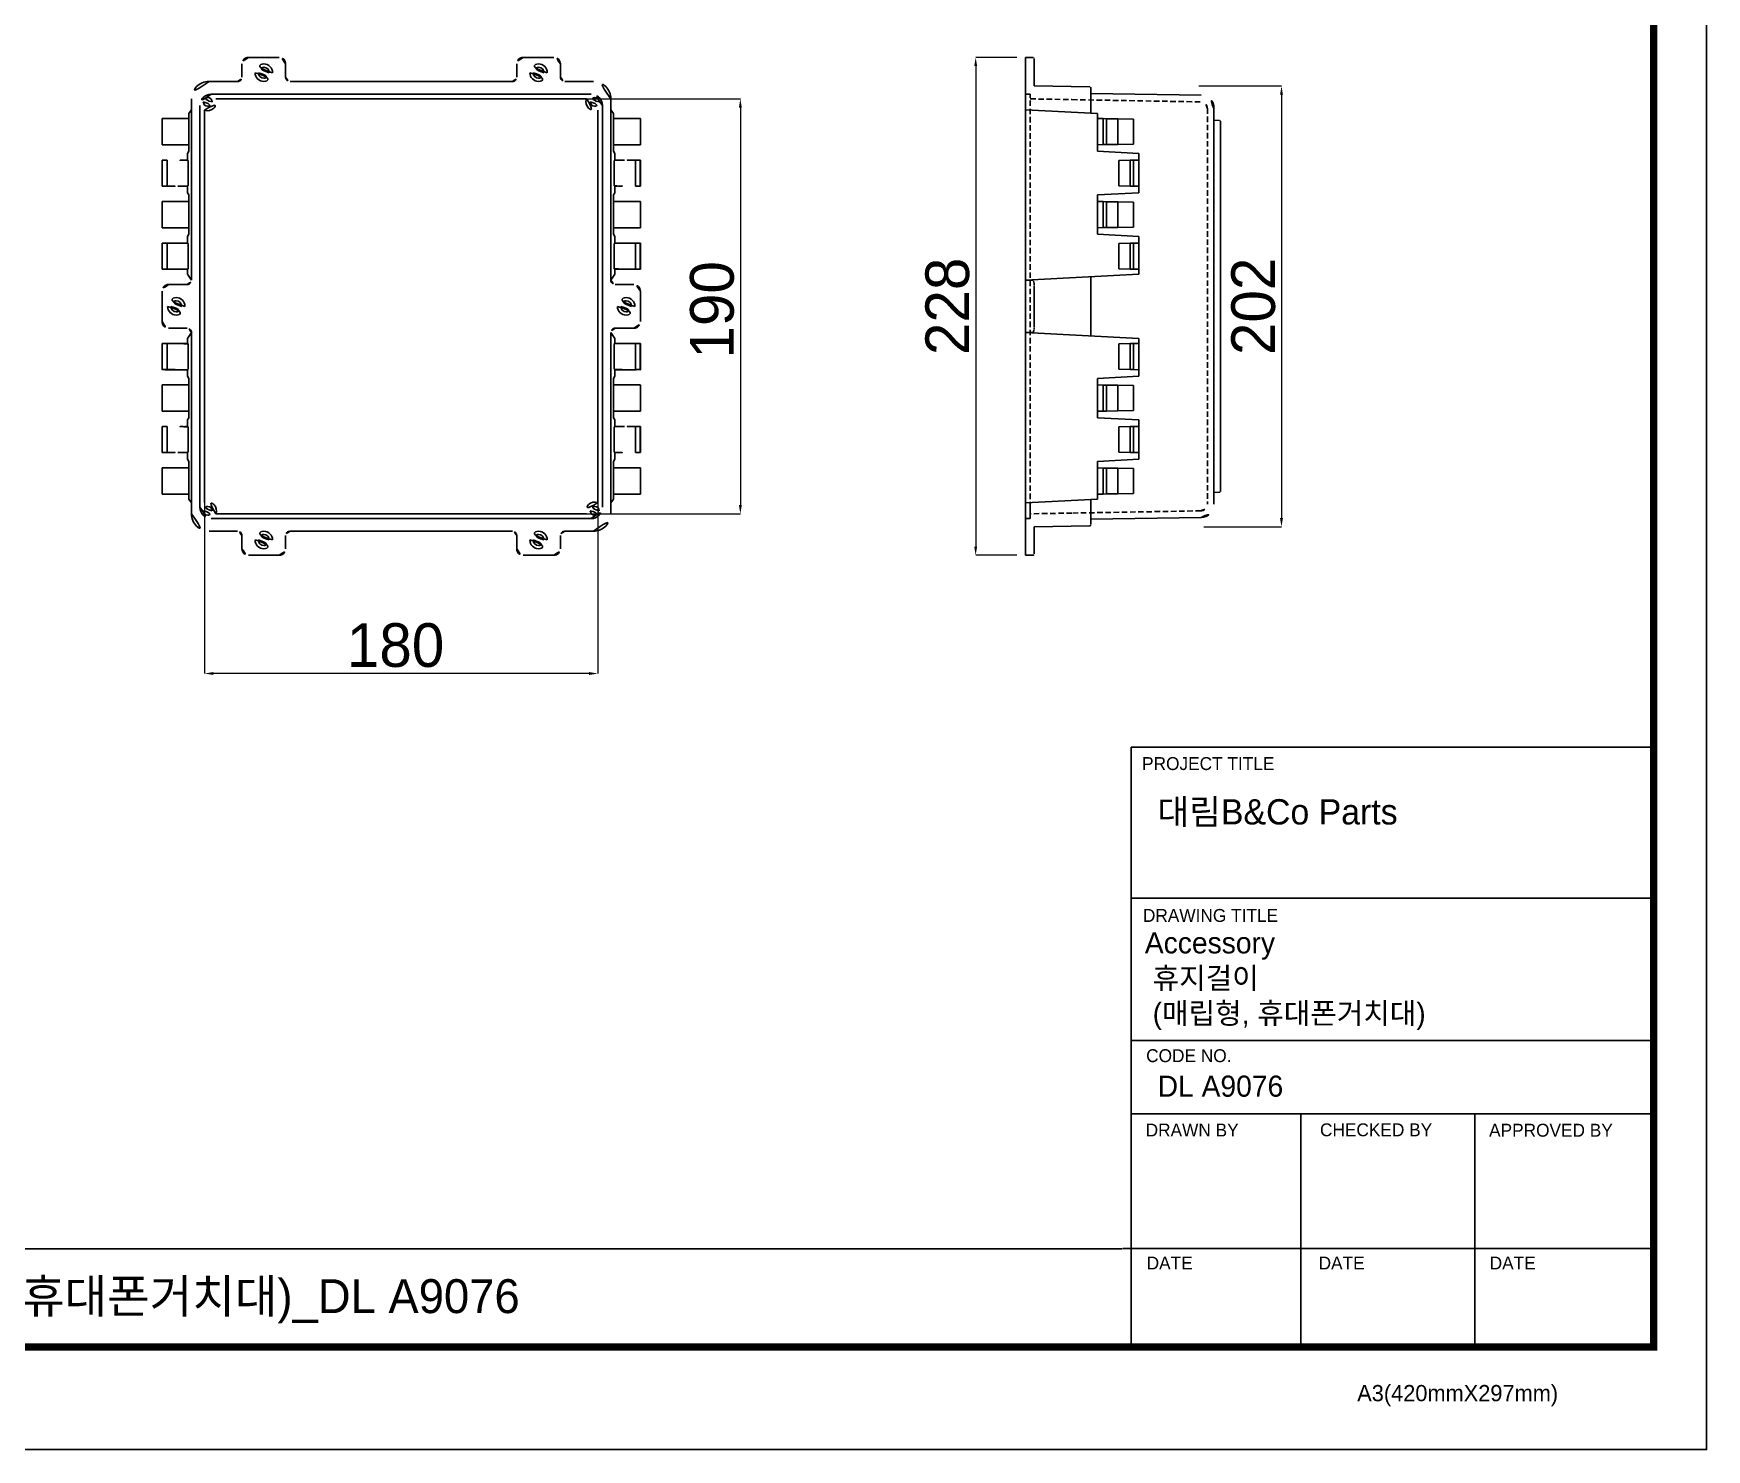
# Model space of a CAD drawing. Extents: x 16296660632 to 16296676784, y -37409619871 to -37409616699.
# Drawn here: x 16296676017 to 16296676784, y -37409617796 to -37409617147 of the extents above; entities that cross this region are included whole.
import ezdxf

# ---------------------------------------------------------------- set-up
doc = ezdxf.new("R2010")
doc.units = 0
doc.header["$LTSCALE"] = 10
doc.header["$MEASUREMENT"] = 0
doc.header["$PDMODE"] = 3
doc.header["$PDSIZE"] = -10
doc.linetypes.add('HIDDEN', pattern=[0.375, 0.25, -0.125])
doc.layers.get('0').update_dxf_attribs({"linetype": 'CONTINUOUS'})
doc.layers.get('DEFPOINTS').update_dxf_attribs({"linetype": 'CONTINUOUS'})
for name, color, linetype in [('BODY', 7, 'CONTINUOUS'), ('Make2D$보임$선', 18, 'CONTINUOUS'), ('Make2D$보임$접선', 18, 'CONTINUOUS'), ('Make2D$숨김$선', 7, 'CONTINUOUS')]:
    doc.layers.add(name, color=color, linetype=linetype)
doc.styles.add('Daelim Dimension', font='\x7f\x7f\x7f\x7f.TTF')
doc.dimstyles.new('DEFAULT', dxfattribs={"dimscale": 2, "dimtxt": 2, "dimasz": 2, "dimexe": 0, "dimexo": 2, "dimgap": 1, "dimtad": 1, "dimdec": 1, "dimzin": 9, "dimdsep": 46, "dimtxsty": 'Daelim Dimension', "dimcen": 0.5, "dimclrd": 252, "dimclre": 252, "dimclrt": 3, "dimadec": 1, "dimazin": 0, "dimtfac": 1, "dimtdec": 1, "dimtix": 1, "dimtmove": 0, "dimatfit": 3, "dimfxl": 0, "dimtolj": 1, "dimtzin": 1, "dimlwd": 9, "dimlwe": 9, "dimarcsym": 0})

# ---------------------------------------------------------------- blocks, each defined once
blk = doc.blocks.new('*D27')
at = {"layer": 'BODY', "color": 5, "lineweight": 9, "ltscale": 0.7}
for p, q in [((16296676201.26717, -37409617177.26284), (16296676341.12391, -37409617177.26284)), ((16296676341.12391, -37409617181.26284), (16296676341.12391, -37409617363.26284)), ((16296676201.26717, -37409617367.26284), (16296676341.12391, -37409617367.26284))]:
    blk.add_line(p, q, dxfattribs=at)
at = {"layer": 'BODY', "color": 5, "ltscale": 0.7}
for points in [[(16296676340.45725, -37409617181.26284), (16296676341.79058, -37409617181.26284), (16296676341.12391, -37409617177.26284)], [(16296676340.45725, -37409617363.26284), (16296676341.79058, -37409617363.26284), (16296676341.12391, -37409617367.26284)]]:
    blk.add_solid(points, dxfattribs=at)
at = {"layer": 'DEFPOINTS', "color": 0, "ltscale": 0.7}
for p in [(16296676197.26717, -37409617177.26284), (16296676197.26717, -37409617367.26284), (16296676341.12391, -37409617367.26284)]:
    blk.add_point(p, dxfattribs=at)
at = {"layer": 'BODY', "color": 7, "ltscale": 0.7, "insert": (16296676328.23694, -37409617273.85427), "char_height": 20, "attachment_point": 5, "rotation": 90, "style": 'Daelim Dimension'}
blk.add_mtext('\\A1;190', dxfattribs=at)
blk = doc.blocks.new('*D28')
at = {"layer": 'BODY', "color": 5, "lineweight": 9, "ltscale": 0.7}
for p, q in [((16296676095.82719, -37409617360.485298), (16296676095.82719, -37409617440.409973)), ((16296676275.82719, -37409617360.485298), (16296676275.82719, -37409617440.409973)), ((16296676271.82719, -37409617440.409973), (16296676099.82719, -37409617440.409973))]:
    blk.add_line(p, q, dxfattribs=at)
at = {"layer": 'BODY', "color": 5, "ltscale": 0.7}
for points in [[(16296676099.82719, -37409617439.743301), (16296676099.82719, -37409617441.07663), (16296676095.82719, -37409617440.409973)], [(16296676271.82719, -37409617439.743301), (16296676271.82719, -37409617441.07663), (16296676275.82719, -37409617440.409973)]]:
    blk.add_solid(points, dxfattribs=at)
at = {"layer": 'DEFPOINTS', "color": 0, "ltscale": 0.7}
for p in [(16296676095.82719, -37409617356.485298), (16296676275.82719, -37409617356.485298), (16296676095.82719, -37409617440.409973)]:
    blk.add_point(p, dxfattribs=at)
at = {"layer": 'BODY', "color": 7, "ltscale": 0.7, "insert": (16296676183.252319, -37409617427.522987), "char_height": 20, "attachment_point": 5, "style": 'Daelim Dimension'}
blk.add_mtext('\\A1;180', dxfattribs=at)
blk = doc.blocks.new('*D30')
at = {"layer": 'BODY', "color": 5, "lineweight": 9, "ltscale": 0.7}
for p, q in [((16296676467.65311, -37409617158.26284), (16296676448.87482, -37409617158.26284)), ((16296676448.87482, -37409617162.26284), (16296676448.87482, -37409617382.26284)), ((16296676467.65311, -37409617386.26284), (16296676448.87482, -37409617386.26284))]:
    blk.add_line(p, q, dxfattribs=at)
at = {"layer": 'BODY', "color": 5, "ltscale": 0.7}
for points in [[(16296676448.20816, -37409617162.26284), (16296676449.54149, -37409617162.26284), (16296676448.87482, -37409617158.26284)], [(16296676448.20816, -37409617382.26284), (16296676449.54149, -37409617382.26284), (16296676448.87482, -37409617386.26284)]]:
    blk.add_solid(points, dxfattribs=at)
at = {"layer": 'DEFPOINTS', "color": 0, "ltscale": 0.7}
for p in [(16296676471.65311, -37409617158.26284), (16296676448.87482, -37409617386.26284), (16296676471.65311, -37409617386.26284)]:
    blk.add_point(p, dxfattribs=at)
at = {"layer": 'BODY', "color": 7, "ltscale": 0.7, "insert": (16296676435.98785, -37409617272.26284), "char_height": 20, "attachment_point": 5, "rotation": 90, "style": 'Daelim Dimension'}
blk.add_mtext('\\A1;228', dxfattribs=at)
blk = doc.blocks.new('*D24')
at = {"layer": 'BODY', "color": 5, "lineweight": 9, "ltscale": 0.7}
for p, q in [((16296676551.0833, -37409617171.33267), (16296676588.89468, -37409617171.33267)), ((16296676588.89468, -37409617175.33267), (16296676588.89468, -37409617369.19301)), ((16296676553.39437, -37409617373.19301), (16296676588.89468, -37409617373.19301))]:
    blk.add_line(p, q, dxfattribs=at)
at = {"layer": 'BODY', "color": 5, "ltscale": 0.7}
for points in [[(16296676588.22802, -37409617175.33267), (16296676589.56135, -37409617175.33267), (16296676588.89468, -37409617171.33267)], [(16296676588.22802, -37409617369.19301), (16296676589.56135, -37409617369.19301), (16296676588.89468, -37409617373.19301)]]:
    blk.add_solid(points, dxfattribs=at)
at = {"layer": 'DEFPOINTS', "color": 0, "ltscale": 0.7}
for p in [(16296676547.0833, -37409617171.33267), (16296676549.39437, -37409617373.19301), (16296676588.89468, -37409617373.19301)]:
    blk.add_point(p, dxfattribs=at)
at = {"layer": 'BODY', "color": 7, "ltscale": 0.7, "insert": (16296676576.05063, -37409617272.26284), "char_height": 20, "attachment_point": 5, "rotation": 90, "style": 'Daelim Dimension'}
blk.add_mtext('\\A1;202', dxfattribs=at)

msp = doc.modelspace()

# ---------------------------------------------------------------- linework, layer by layer
at = {"color": 5, "ltscale": 40}
for p, q in [((16296676759.297581, -37409617474.193176), (16296676519.998449, -37409617474.193176)), ((16296676759.297581, -37409617543.361092), (16296676519.998449, -37409617543.361092)), ((16296676759.297581, -37409617543.361092), (16296676519.998449, -37409617543.361092)), ((16296676759.297581, -37409617608.427383), (16296676519.998449, -37409617608.427383)), ((16296676759.297581, -37409617608.427383), (16296676519.998449, -37409617608.427383)), ((16296676759.297581, -37409617641.985878), (16296676519.998449, -37409617641.985878)), ((16296676759.297581, -37409617641.985878), (16296676519.998449, -37409617641.985878)), ((16296676597.72489, -37409617641.985878), (16296676597.72489, -37409617748.813942)), ((16296676677.49474, -37409617641.985878), (16296676677.49474, -37409617748.813942)), ((16296676759.297581, -37409617703.696358), (16296676516.216, -37409617703.696358)), ((16296676759.297581, -37409617703.696358), (16296676521.862829, -37409617703.696358)), ((16296676759.297581, -37409617748.813942), (16296676554.2176, -37409617748.813942))]:
    msp.add_line(p, q, dxfattribs=at)
at = {"color": 5, "ltscale": 0.5}
msp.add_line((16296676519.998449, -37409617474.193176), (16296676519.998449, -37409617750.261421), dxfattribs=at)
at = {"color": 5}
msp.add_line((16296675310.29731, -37409617703.8675), (16296676515.928049, -37409617703.8675), dxfattribs=at)
at = {"ltscale": 0.5}
msp.add_lwpolyline([(16296675286.22047, -37409617795.791344), (16296676783.52046, -37409617795.791344), (16296676783.52046, -37409616698.691338), (16296675286.22047, -37409616698.691338)], close=True, dxfattribs=at)
at = {"color": 5, "linetype": 'ByBlock', "lineweight": 200, "const_width": 3.45}
msp.add_lwpolyline([(16296675310.29731, -37409617748.814491), (16296676759.29731, -37409617748.814491), (16296676759.29731, -37409616724.164482), (16296675310.29731, -37409616724.164482)], close=True, dxfattribs=at)
at = {"layer": 'Make2D$보임$선', "color": 0, "lineweight": -2}
for p, q in [((16296676115.926729, -37409617158.26284), (16296676129.92765, -37409617158.26284)), ((16296676241.72673, -37409617158.26284), (16296676255.72765, -37409617158.26284)), ((16296676471.653111, -37409617158.26284), (16296676471.653111, -37409617161.262383)), ((16296676471.653111, -37409617158.26284), (16296676475.16184, -37409617158.324081)), ((16296676471.653111, -37409617158.26284), (16296676475.16184, -37409617158.324081)), ((16296676475.653111, -37409617159.014267), (16296676475.653111, -37409617158.871101)), ((16296676475.653111, -37409617159.556084), (16296676475.653111, -37409617159.014267)), ((16296676112.927191, -37409617167.263153), (16296676112.927191, -37409617161.262383)), ((16296676132.927191, -37409617161.262383), (16296676132.927191, -37409617167.263153)), ((16296676238.72719, -37409617167.263153), (16296676238.72719, -37409617161.262383)), ((16296676258.72719, -37409617161.262383), (16296676258.72719, -37409617167.263153)), ((16296676471.653111, -37409617161.262383), (16296676471.653111, -37409617167.263153)), ((16296676475.653111, -37409617159.930893), (16296676475.653111, -37409617159.556084)), ((16296676475.653111, -37409617161.323624), (16296676475.653111, -37409617159.930893)), ((16296676475.653111, -37409617167.324387), (16296676475.653111, -37409617161.323624)), ((16296676097.82597, -37409617169.26284), (16296676110.9275, -37409617169.26284)), ((16296676134.926889, -37409617169.26284), (16296676236.727501, -37409617169.26284)), ((16296676260.726891, -37409617169.26284), (16296676273.828409, -37409617169.26284)), ((16296676471.653111, -37409617169.26284), (16296676471.653111, -37409617167.263153)), ((16296676471.653111, -37409617169.26284), (16296676471.653111, -37409617177.26162)), ((16296676475.653111, -37409617167.324387), (16296676475.653761, -37409617171.332672)), ((16296676475.653761, -37409617171.332672), (16296676501.16184, -37409617171.777924)), ((16296676501.653111, -37409617172.312737), (16296676501.653111, -37409617172.84861)), ((16296676501.653111, -37409617172.84861), (16296676501.653111, -37409617174.47406)), ((16296676089.82719, -37409617182.26284), (16296676089.82719, -37409617177.26162)), ((16296676093.647181, -37409617180.28183), (16296676093.647181, -37409617364.243843)), ((16296676272.808201, -37409617175.082832), (16296676098.846189, -37409617175.082832)), ((16296676100.97419, -37409617177.26284), (16296676270.680189, -37409617177.26284)), ((16296676278.0072, -37409617364.243843), (16296676278.0072, -37409617180.28183)), ((16296676281.82719, -37409617177.26162), (16296676281.82719, -37409617182.26284)), ((16296676471.653111, -37409617177.26162), (16296676471.653111, -37409617182.26284)), ((16296676501.653111, -37409617174.47406), (16296676501.653111, -37409617176.115593)), ((16296676501.653111, -37409617176.115593), (16296676501.653111, -37409617179.776703)), ((16296676501.653111, -37409617179.776703), (16296676501.653111, -37409617183.835068)), ((16296676501.653601, -37409617174.747643), (16296676552.057831, -37409617175.627449)), ((16296676557.95311, -37409617181.626534), (16296676557.95311, -37409617362.899139)), ((16296676076.32719, -37409617186.26284), (16296676076.32719, -37409617198.240387)), ((16296676076.32719, -37409617186.26284), (16296676088.662901, -37409617186.26284)), ((16296676088.662901, -37409617183.992287), (16296676089.81529, -37409617182.26284)), ((16296676088.662901, -37409617186.26284), (16296676088.662901, -37409617183.992287)), ((16296676088.662901, -37409617198.26284), (16296676088.662901, -37409617186.26284)), ((16296676089.81529, -37409617260.26284), (16296676089.81529, -37409617182.26284)), ((16296676095.82719, -37409617362.115837), (16296676095.82719, -37409617182.409843)), ((16296676275.82719, -37409617182.409843), (16296676275.82719, -37409617362.115837)), ((16296676282.99148, -37409617183.992287), (16296676281.8391, -37409617182.26284)), ((16296676281.8391, -37409617182.26284), (16296676281.8391, -37409617260.26284)), ((16296676282.99148, -37409617183.992287), (16296676282.99148, -37409617186.26284)), ((16296676282.99148, -37409617186.26284), (16296676282.99148, -37409617198.26284)), ((16296676282.99148, -37409617186.26284), (16296676295.32719, -37409617186.26284)), ((16296676295.32719, -37409617198.26284), (16296676295.32719, -37409617186.285294)), ((16296676504.653111, -37409617183.992287), (16296676471.653111, -37409617182.26284)), ((16296676471.653111, -37409617182.26284), (16296676471.653111, -37409617260.26284)), ((16296676504.653111, -37409617183.992287), (16296676504.653111, -37409617186.26284)), ((16296676504.653111, -37409617198.26284), (16296676504.653111, -37409617186.26284)), ((16296676504.653111, -37409617186.26284), (16296676507.225479, -37409617186.307739)), ((16296676507.225479, -37409617186.307739), (16296676508.67474, -37409617186.333038)), ((16296676508.67474, -37409617186.333038), (16296676513.92626, -37409617186.424698)), ((16296676508.69931, -37409617186.333473), (16296676508.69931, -37409617198.192207)), ((16296676513.92626, -37409617186.424698), (16296676521.153111, -37409617186.550842)), ((16296676521.153111, -37409617186.550842), (16296676521.153111, -37409617197.974831)), ((16296676560.47928, -37409617187.138008), (16296676557.95311, -37409617187.005623)), ((16296676560.920099, -37409617187.458649), (16296676560.95311, -37409617188.136627)), ((16296676560.95311, -37409617188.136627), (16296676560.95311, -37409617356.389038)), ((16296676088.662901, -37409617198.26284), (16296676076.32719, -37409617198.26284)), ((16296676087.999399, -37409617202.260712), (16296676088.662901, -37409617201.264961)), ((16296676087.999399, -37409617205.26284), (16296676087.999399, -37409617202.260712)), ((16296676088.662901, -37409617201.264961), (16296676088.662901, -37409617198.26284)), ((16296676295.32719, -37409617198.26284), (16296676282.99148, -37409617198.26284)), ((16296676282.99148, -37409617198.26284), (16296676282.99148, -37409617201.264961)), ((16296676282.99148, -37409617201.264961), (16296676283.65498, -37409617202.260712)), ((16296676283.65498, -37409617202.260712), (16296676283.65498, -37409617205.26284)), ((16296676507.225479, -37409617198.217934), (16296676504.653111, -37409617198.26284)), ((16296676504.653111, -37409617198.26284), (16296676504.653111, -37409617201.264961)), ((16296676504.653111, -37409617201.264961), (16296676523.653111, -37409617202.260712)), ((16296676508.69931, -37409617198.192207), (16296676507.225479, -37409617198.217934)), ((16296676513.92626, -37409617198.100983), (16296676508.668909, -37409617198.192741)), ((16296676508.668909, -37409617198.192741), (16296676508.69931, -37409617198.192207)), ((16296676521.153111, -37409617197.974831), (16296676513.92626, -37409617198.100983)), ((16296676523.653111, -37409617202.260712), (16296676523.653111, -37409617205.26284)), ((16296676076.32719, -37409617205.26284), (16296676076.36087, -37409617205.296516)), ((16296676076.32719, -37409617217.26284), (16296676076.32719, -37409617205.26284)), ((16296676076.372089, -37409617205.307739), (16296676078.613489, -37409617205.33004)), ((16296676086.787991, -37409617205.26284), (16296676087.999399, -37409617205.26284)), ((16296676087.999399, -37409617205.26284), (16296676088.199249, -37409617205.362732)), ((16296676088.29932, -37409617205.41275), (16296676088.323231, -37409617205.424698)), ((16296676283.45513, -37409617205.362732), (16296676283.65498, -37409617205.26284)), ((16296676283.65498, -37409617205.26284), (16296676288.073111, -37409617205.26284)), ((16296676293.040899, -37409617205.33004), (16296676295.28229, -37409617205.307739)), ((16296676295.28229, -37409617205.26284), (16296676295.32719, -37409617205.26284)), ((16296676295.28229, -37409617217.217934), (16296676295.28229, -37409617205.307739)), ((16296676295.32719, -37409617205.26284), (16296676295.32719, -37409617217.26284)), ((16296676514.379959, -37409617205.424698), (16296676519.63731, -37409617205.332932)), ((16296676519.606911, -37409617205.333473), (16296676521.08074, -37409617205.307739)), ((16296676519.63731, -37409617205.332932), (16296676519.606911, -37409617205.333473)), ((16296676519.606911, -37409617205.333473), (16296676519.606911, -37409617217.192207)), ((16296676521.08074, -37409617205.307739), (16296676523.653111, -37409617205.26284)), ((16296676523.653111, -37409617205.26284), (16296676523.653111, -37409617217.26284)), ((16296676076.372089, -37409617217.26284), (16296676076.32719, -37409617217.26284)), ((16296676078.613489, -37409617217.195633), (16296676076.372089, -37409617217.217934)), ((16296676087.999399, -37409617217.26284), (16296676083.58127, -37409617217.26284)), ((16296676088.199249, -37409617217.162941), (16296676087.999399, -37409617217.26284)), ((16296676087.999399, -37409617220.264961), (16296676087.999399, -37409617217.26284)), ((16296676088.662901, -37409617221.260712), (16296676087.999399, -37409617220.264961)), ((16296676282.99148, -37409617221.260712), (16296676283.65498, -37409617220.264961)), ((16296676283.355061, -37409617217.112923), (16296676283.33115, -37409617217.100983)), ((16296676283.65498, -37409617217.26284), (16296676283.45513, -37409617217.162941)), ((16296676283.65498, -37409617217.26284), (16296676283.65498, -37409617220.264961)), ((16296676284.86639, -37409617217.26284), (16296676283.65498, -37409617217.26284)), ((16296676295.28229, -37409617217.217934), (16296676293.040899, -37409617217.195633)), ((16296676295.32719, -37409617217.26284), (16296676295.29352, -37409617217.229156)), ((16296676504.653111, -37409617221.260712), (16296676523.653111, -37409617220.264961)), ((16296676519.631479, -37409617217.192642), (16296676514.379959, -37409617217.100983)), ((16296676521.08074, -37409617217.217934), (16296676519.631479, -37409617217.192642)), ((16296676523.653111, -37409617217.26284), (16296676521.08074, -37409617217.217934)), ((16296676523.653111, -37409617217.26284), (16296676523.653111, -37409617220.264961)), ((16296676076.32719, -37409617224.26284), (16296676076.32719, -37409617236.240387)), ((16296676076.32719, -37409617224.26284), (16296676088.662901, -37409617224.26284)), ((16296676088.662901, -37409617224.26284), (16296676088.662901, -37409617221.260712)), ((16296676088.662901, -37409617236.26284), (16296676088.662901, -37409617224.26284)), ((16296676282.99148, -37409617221.260712), (16296676282.99148, -37409617224.26284)), ((16296676282.99148, -37409617224.26284), (16296676282.99148, -37409617236.26284)), ((16296676282.99148, -37409617224.26284), (16296676295.32719, -37409617224.26284)), ((16296676295.32719, -37409617236.26284), (16296676295.32719, -37409617224.285294)), ((16296676504.653111, -37409617221.260712), (16296676504.653111, -37409617224.26284)), ((16296676504.653111, -37409617236.26284), (16296676504.653111, -37409617224.26284)), ((16296676504.653111, -37409617224.26284), (16296676507.225479, -37409617224.307739)), ((16296676507.225479, -37409617224.307739), (16296676508.67474, -37409617224.333038)), ((16296676508.67474, -37409617224.333038), (16296676513.92626, -37409617224.424698)), ((16296676508.69931, -37409617224.333473), (16296676508.69931, -37409617236.192207)), ((16296676513.92626, -37409617224.424698), (16296676521.153111, -37409617224.550842)), ((16296676521.153111, -37409617224.550842), (16296676521.153111, -37409617235.974831)), ((16296676088.662901, -37409617236.26284), (16296676076.32719, -37409617236.26284)), ((16296676076.32719, -37409617243.26284), (16296676076.372089, -37409617243.26284)), ((16296676076.32719, -37409617255.26284), (16296676076.32719, -37409617243.26284)), ((16296676076.372089, -37409617243.307739), (16296676078.613489, -37409617243.33004)), ((16296676076.372089, -37409617255.217934), (16296676076.372089, -37409617243.307739)), ((16296676078.25522, -37409617243.26284), (16296676087.999399, -37409617243.26284)), ((16296676087.999399, -37409617240.260712), (16296676088.662901, -37409617239.264961)), ((16296676087.999399, -37409617243.26284), (16296676087.999399, -37409617240.260712)), ((16296676087.999399, -37409617243.26284), (16296676088.251431, -37409617243.388809)), ((16296676088.662901, -37409617239.264961), (16296676088.662901, -37409617236.26284)), ((16296676295.32719, -37409617236.26284), (16296676282.99148, -37409617236.26284)), ((16296676282.99148, -37409617236.26284), (16296676282.99148, -37409617239.264961)), ((16296676282.99148, -37409617239.264961), (16296676283.65498, -37409617240.260712)), ((16296676283.402969, -37409617243.388802), (16296676283.65498, -37409617243.26284)), ((16296676283.65498, -37409617240.260712), (16296676283.65498, -37409617243.26284)), ((16296676283.65498, -37409617243.26284), (16296676294.05295, -37409617243.26284)), ((16296676293.040899, -37409617243.33004), (16296676295.28229, -37409617243.307739)), ((16296676295.28229, -37409617243.307739), (16296676295.28229, -37409617255.217934)), ((16296676295.32719, -37409617243.26284), (16296676295.29352, -37409617243.296516)), ((16296676295.32719, -37409617243.26284), (16296676295.32719, -37409617255.26284)), ((16296676507.225479, -37409617236.217934), (16296676504.653111, -37409617236.26284)), ((16296676504.653111, -37409617236.26284), (16296676504.653111, -37409617239.264961)), ((16296676504.653111, -37409617239.264961), (16296676523.653111, -37409617240.260712)), ((16296676508.69931, -37409617236.192207), (16296676507.225479, -37409617236.217934)), ((16296676513.92626, -37409617236.100983), (16296676508.668909, -37409617236.192741)), ((16296676508.668909, -37409617236.192741), (16296676508.69931, -37409617236.192207)), ((16296676521.153111, -37409617235.974831), (16296676513.92626, -37409617236.100983)), ((16296676519.606911, -37409617243.333473), (16296676521.08074, -37409617243.307739)), ((16296676523.653111, -37409617243.26284), (16296676521.08074, -37409617243.307739)), ((16296676523.653111, -37409617240.260712), (16296676523.653111, -37409617243.26284)), ((16296676523.653111, -37409617243.26284), (16296676523.653111, -37409617255.26284)), ((16296676514.379959, -37409617243.424698), (16296676519.65678, -37409617243.332603)), ((16296676519.65678, -37409617243.332603), (16296676519.606911, -37409617243.333473)), ((16296676519.606911, -37409617243.333473), (16296676519.606911, -37409617255.192207)), ((16296676076.32719, -37409617255.26284), (16296676076.36087, -37409617255.229156)), ((16296676078.613489, -37409617255.195633), (16296676076.372089, -37409617255.217934)), ((16296676087.999399, -37409617255.26284), (16296676077.601431, -37409617255.26284)), ((16296676088.25141, -37409617255.136871), (16296676087.999399, -37409617255.26284)), ((16296676087.999399, -37409617257.537643), (16296676087.999399, -37409617255.26284)), ((16296676087.999399, -37409617257.537643), (16296676089.81529, -37409617260.26284)), ((16296676281.8391, -37409617260.26284), (16296676283.65498, -37409617257.537643)), ((16296676283.65498, -37409617255.26284), (16296676283.40295, -37409617255.136864)), ((16296676283.65498, -37409617255.26284), (16296676283.65498, -37409617257.537643)), ((16296676293.39916, -37409617255.26284), (16296676283.65498, -37409617255.26284)), ((16296676295.28229, -37409617255.217934), (16296676293.040899, -37409617255.195633)), ((16296676295.32719, -37409617255.26284), (16296676295.28229, -37409617255.26284)), ((16296676471.653111, -37409617260.26284), (16296676523.653111, -37409617257.537643)), ((16296676519.631479, -37409617255.192627), (16296676514.379959, -37409617255.100983)), ((16296676521.08074, -37409617255.217934), (16296676519.631479, -37409617255.192642)), ((16296676521.08074, -37409617255.217934), (16296676523.653111, -37409617255.26284)), ((16296676523.653111, -37409617255.26284), (16296676523.653111, -37409617257.537643)), ((16296676076.32719, -37409617279.26329), (16296676076.32719, -37409617265.262383)), ((16296676079.326731, -37409617262.26284), (16296676087.827499, -37409617262.26284)), ((16296676283.826891, -37409617262.26284), (16296676292.32765, -37409617262.26284)), ((16296676295.32719, -37409617265.262383), (16296676295.32719, -37409617279.26329)), ((16296676471.653111, -37409617260.263153), (16296676471.653111, -37409617262.26284)), ((16296676471.653111, -37409617262.26284), (16296676471.653111, -37409617265.262383)), ((16296676471.653111, -37409617265.262383), (16296676471.653111, -37409617279.26329)), ((16296676475.16184, -37409617260.324387), (16296676475.16584, -37409617260.332359)), ((16296676475.54146, -37409617261.185928), (16296676475.653111, -37409617261.807533)), ((16296676475.653111, -37409617262.631569), (16296676475.653111, -37409617261.807533)), ((16296676475.653111, -37409617263.014267), (16296676475.653111, -37409617262.871101)), ((16296676475.653111, -37409617263.556084), (16296676475.653111, -37409617263.014267)), ((16296676475.653111, -37409617263.930893), (16296676475.653111, -37409617263.556084)), ((16296676475.653111, -37409617265.323624), (16296676475.653111, -37409617263.930893)), ((16296676475.653111, -37409617279.202049), (16296676475.653111, -37409617265.323624)), ((16296676501.653111, -37409617258.690613), (16296676501.653111, -37409617285.835068)), ((16296676471.653111, -37409617279.26329), (16296676471.653111, -37409617282.26284)), ((16296676475.653111, -37409617280.594788), (16296676475.653111, -37409617279.202049)), ((16296676475.653111, -37409617280.969589), (16296676475.653111, -37409617280.594788)), ((16296676475.653111, -37409617281.701668), (16296676475.653111, -37409617280.969589)), ((16296676076.32719, -37409617289.26284), (16296676076.372089, -37409617289.26284)), ((16296676076.32719, -37409617301.26284), (16296676076.32719, -37409617289.26284)), ((16296676078.25522, -37409617289.26284), (16296676087.999399, -37409617289.26284)), ((16296676087.827499, -37409617282.26284), (16296676079.326731, -37409617282.26284)), ((16296676089.81529, -37409617284.26284), (16296676087.999399, -37409617286.988037)), ((16296676087.999399, -37409617289.26284), (16296676087.999399, -37409617286.988037)), ((16296676087.999399, -37409617289.26284), (16296676088.251431, -37409617289.388809)), ((16296676089.81529, -37409617362.26284), (16296676089.81529, -37409617284.26284)), ((16296676283.65498, -37409617286.988037), (16296676281.8391, -37409617284.26284)), ((16296676281.8391, -37409617284.26284), (16296676281.8391, -37409617362.26284)), ((16296676283.402969, -37409617289.388802), (16296676283.65498, -37409617289.26284)), ((16296676283.65498, -37409617286.988037), (16296676283.65498, -37409617289.26284)), ((16296676283.65498, -37409617289.26284), (16296676294.05295, -37409617289.26284)), ((16296676292.32765, -37409617282.26284), (16296676283.826891, -37409617282.26284)), ((16296676295.32719, -37409617289.26284), (16296676295.29352, -37409617289.296516)), ((16296676295.32719, -37409617289.26284), (16296676295.32719, -37409617301.26284)), ((16296676471.653111, -37409617282.26284), (16296676471.653111, -37409617284.262543)), ((16296676523.653111, -37409617286.988037), (16296676471.653111, -37409617284.26284)), ((16296676471.653111, -37409617284.26284), (16296676471.653111, -37409617362.26284)), ((16296676475.54146, -37409617283.339752), (16296676475.16584, -37409617284.193314)), ((16296676475.653111, -37409617282.71814), (16296676475.653111, -37409617281.894112)), ((16296676523.653111, -37409617289.26284), (16296676521.08074, -37409617289.307739)), ((16296676523.653111, -37409617286.988037), (16296676523.653111, -37409617289.26284)), ((16296676523.653111, -37409617289.26284), (16296676523.653111, -37409617301.26284)), ((16296676076.372089, -37409617289.307739), (16296676078.613489, -37409617289.33004)), ((16296676076.372089, -37409617301.217934), (16296676076.372089, -37409617289.307739)), ((16296676293.040899, -37409617289.33004), (16296676295.28229, -37409617289.307739)), ((16296676295.28229, -37409617289.307739), (16296676295.28229, -37409617301.217934)), ((16296676514.379959, -37409617289.424698), (16296676519.65678, -37409617289.332603)), ((16296676519.606911, -37409617289.333473), (16296676521.08074, -37409617289.307739)), ((16296676519.65678, -37409617289.332603), (16296676519.606911, -37409617289.333473)), ((16296676519.606911, -37409617301.192207), (16296676519.606911, -37409617289.333473)), ((16296676076.32719, -37409617301.26284), (16296676076.36087, -37409617301.229156)), ((16296676078.613489, -37409617301.195633), (16296676076.372089, -37409617301.217934)), ((16296676087.999399, -37409617301.26284), (16296676077.601431, -37409617301.26284)), ((16296676088.25141, -37409617301.136871), (16296676087.999399, -37409617301.26284)), ((16296676087.999399, -37409617304.264961), (16296676087.999399, -37409617301.26284)), ((16296676088.662901, -37409617305.260712), (16296676087.999399, -37409617304.264961)), ((16296676283.65498, -37409617304.264961), (16296676282.99148, -37409617305.260712)), ((16296676283.65498, -37409617301.26284), (16296676283.40295, -37409617301.136864)), ((16296676283.65498, -37409617301.26284), (16296676283.65498, -37409617304.264961)), ((16296676293.39916, -37409617301.26284), (16296676283.65498, -37409617301.26284)), ((16296676295.28229, -37409617301.217934), (16296676293.040899, -37409617301.195633)), ((16296676295.32719, -37409617301.26284), (16296676295.28229, -37409617301.26284)), ((16296676523.653111, -37409617304.264961), (16296676504.653111, -37409617305.260712)), ((16296676519.631479, -37409617301.192627), (16296676514.379959, -37409617301.100983)), ((16296676521.08074, -37409617301.217934), (16296676519.631479, -37409617301.192642)), ((16296676521.08074, -37409617301.217934), (16296676523.653111, -37409617301.26284)), ((16296676523.653111, -37409617301.26284), (16296676523.653111, -37409617304.264961)), ((16296676076.32719, -37409617308.26284), (16296676076.32719, -37409617320.240387)), ((16296676076.32719, -37409617308.26284), (16296676088.662901, -37409617308.26284)), ((16296676088.662901, -37409617308.26284), (16296676088.662901, -37409617305.260712)), ((16296676088.662901, -37409617320.26284), (16296676088.662901, -37409617308.26284)), ((16296676282.99148, -37409617305.260712), (16296676282.99148, -37409617308.26284)), ((16296676282.99148, -37409617308.26284), (16296676282.99148, -37409617320.26284)), ((16296676282.99148, -37409617308.26284), (16296676295.32719, -37409617308.26284)), ((16296676295.32719, -37409617320.26284), (16296676295.32719, -37409617308.285294)), ((16296676504.653111, -37409617305.260712), (16296676504.653111, -37409617308.26284)), ((16296676504.653111, -37409617320.26284), (16296676504.653111, -37409617308.26284)), ((16296676504.653111, -37409617308.26284), (16296676507.225479, -37409617308.307739)), ((16296676507.225479, -37409617308.307739), (16296676508.67474, -37409617308.333038)), ((16296676508.67474, -37409617308.333038), (16296676513.92626, -37409617308.424698)), ((16296676508.69931, -37409617320.192207), (16296676508.69931, -37409617308.333473)), ((16296676513.92626, -37409617308.424698), (16296676521.153111, -37409617308.550842)), ((16296676521.153111, -37409617308.550842), (16296676521.153111, -37409617319.974831)), ((16296676088.662901, -37409617320.26284), (16296676076.32719, -37409617320.26284)), ((16296676076.32719, -37409617327.26284), (16296676076.36087, -37409617327.296516)), ((16296676076.32719, -37409617339.26284), (16296676076.32719, -37409617327.26284)), ((16296676076.372089, -37409617327.307739), (16296676078.613489, -37409617327.33004)), ((16296676076.372089, -37409617327.307739), (16296676076.372089, -37409617339.217934)), ((16296676086.787991, -37409617327.26284), (16296676087.999399, -37409617327.26284)), ((16296676088.662901, -37409617323.264961), (16296676087.999399, -37409617324.260712)), ((16296676087.999399, -37409617327.26284), (16296676087.999399, -37409617324.260712)), ((16296676087.999399, -37409617327.26284), (16296676088.199249, -37409617327.362732)), ((16296676088.29932, -37409617327.41275), (16296676088.323231, -37409617327.424698)), ((16296676088.662901, -37409617323.264961), (16296676088.662901, -37409617320.26284)), ((16296676295.32719, -37409617320.26284), (16296676282.99148, -37409617320.26284)), ((16296676282.99148, -37409617320.26284), (16296676282.99148, -37409617323.264961)), ((16296676282.99148, -37409617323.264961), (16296676283.65498, -37409617324.260712)), ((16296676283.45513, -37409617327.362732), (16296676283.65498, -37409617327.26284)), ((16296676283.65498, -37409617324.260712), (16296676283.65498, -37409617327.26284)), ((16296676283.65498, -37409617327.26284), (16296676288.073111, -37409617327.26284)), ((16296676293.040899, -37409617327.33004), (16296676295.28229, -37409617327.307739)), ((16296676295.28229, -37409617327.26284), (16296676295.32719, -37409617327.26284)), ((16296676295.28229, -37409617339.217934), (16296676295.28229, -37409617327.307739)), ((16296676295.32719, -37409617327.26284), (16296676295.32719, -37409617339.26284)), ((16296676507.225479, -37409617320.217934), (16296676504.653111, -37409617320.26284)), ((16296676504.653111, -37409617320.26284), (16296676504.653111, -37409617323.264961)), ((16296676504.653111, -37409617323.264961), (16296676523.653111, -37409617324.260712)), ((16296676508.69931, -37409617320.192207), (16296676507.225479, -37409617320.217934)), ((16296676513.92626, -37409617320.100983), (16296676508.668909, -37409617320.192741)), ((16296676508.668909, -37409617320.192741), (16296676508.69931, -37409617320.192207)), ((16296676521.153111, -37409617319.974831), (16296676513.92626, -37409617320.100983)), ((16296676514.379959, -37409617327.424698), (16296676519.63731, -37409617327.332932)), ((16296676519.606911, -37409617327.333473), (16296676521.08074, -37409617327.307739)), ((16296676519.63731, -37409617327.332932), (16296676519.606911, -37409617327.333473)), ((16296676519.606911, -37409617339.192207), (16296676519.606911, -37409617327.333473)), ((16296676521.08074, -37409617327.307739), (16296676523.653111, -37409617327.26284)), ((16296676523.653111, -37409617324.260712), (16296676523.653111, -37409617327.26284)), ((16296676523.653111, -37409617327.26284), (16296676523.653111, -37409617339.26284)), ((16296676076.372089, -37409617339.26284), (16296676076.32719, -37409617339.26284)), ((16296676078.613489, -37409617339.195633), (16296676076.372089, -37409617339.217934)), ((16296676087.999399, -37409617339.26284), (16296676083.58127, -37409617339.26284)), ((16296676088.199249, -37409617339.162941), (16296676087.999399, -37409617339.26284)), ((16296676087.999399, -37409617342.264961), (16296676087.999399, -37409617339.26284)), ((16296676088.662901, -37409617343.260712), (16296676087.999399, -37409617342.264961)), ((16296676283.65498, -37409617342.264961), (16296676282.99148, -37409617343.260712)), ((16296676283.355061, -37409617339.112923), (16296676283.33115, -37409617339.100983)), ((16296676283.65498, -37409617339.26284), (16296676283.45513, -37409617339.162941)), ((16296676283.65498, -37409617339.26284), (16296676283.65498, -37409617342.264961)), ((16296676284.86639, -37409617339.26284), (16296676283.65498, -37409617339.26284)), ((16296676295.28229, -37409617339.217934), (16296676293.040899, -37409617339.195633)), ((16296676295.32719, -37409617339.26284), (16296676295.29352, -37409617339.229156)), ((16296676523.653111, -37409617342.264961), (16296676504.653111, -37409617343.260712)), ((16296676519.63731, -37409617339.192741), (16296676514.379959, -37409617339.100983)), ((16296676521.08074, -37409617339.217934), (16296676519.63731, -37409617339.192741)), ((16296676523.653111, -37409617339.26284), (16296676521.08074, -37409617339.217934)), ((16296676523.653111, -37409617339.26284), (16296676523.653111, -37409617342.264961)), ((16296676076.32719, -37409617346.26284), (16296676076.32719, -37409617358.240387)), ((16296676076.32719, -37409617346.26284), (16296676088.662901, -37409617346.26284)), ((16296676088.662901, -37409617346.26284), (16296676088.662901, -37409617343.260712)), ((16296676088.662901, -37409617358.26284), (16296676088.662901, -37409617346.26284)), ((16296676282.99148, -37409617343.260712), (16296676282.99148, -37409617346.26284)), ((16296676282.99148, -37409617346.26284), (16296676282.99148, -37409617358.26284)), ((16296676282.99148, -37409617346.26284), (16296676295.32719, -37409617346.26284)), ((16296676295.32719, -37409617358.26284), (16296676295.32719, -37409617346.285294)), ((16296676504.653111, -37409617343.260712), (16296676504.653111, -37409617346.26284)), ((16296676504.653111, -37409617358.26284), (16296676504.653111, -37409617346.26284)), ((16296676504.653111, -37409617346.26284), (16296676507.225479, -37409617346.307739)), ((16296676507.225479, -37409617346.307739), (16296676508.67474, -37409617346.333038)), ((16296676508.67474, -37409617346.333038), (16296676513.92626, -37409617346.424698)), ((16296676508.69931, -37409617358.192207), (16296676508.69931, -37409617346.333473)), ((16296676513.92626, -37409617346.424698), (16296676521.153111, -37409617346.550842)), ((16296676521.153111, -37409617346.550842), (16296676521.153111, -37409617357.974831)), ((16296676507.225479, -37409617358.217934), (16296676504.653111, -37409617358.26284)), ((16296676508.69931, -37409617358.192207), (16296676507.225479, -37409617358.217934)), ((16296676513.92626, -37409617358.100983), (16296676508.668909, -37409617358.192741)), ((16296676508.668909, -37409617358.192741), (16296676508.69931, -37409617358.192207)), ((16296676521.153111, -37409617357.974831), (16296676513.92626, -37409617358.100983)), ((16296676557.95311, -37409617357.520058), (16296676560.47928, -37409617357.387672)), ((16296676560.95311, -37409617356.389137), (16296676560.920099, -37409617357.067032)), ((16296676088.662901, -37409617358.26284), (16296676076.32719, -37409617358.26284)), ((16296676088.662901, -37409617360.533379), (16296676088.662901, -37409617358.26284)), ((16296676088.662901, -37409617360.533379), (16296676089.81529, -37409617362.26284)), ((16296676089.82719, -37409617367.264053), (16296676089.82719, -37409617362.26284)), ((16296676281.82719, -37409617362.26284), (16296676281.82719, -37409617367.264053)), ((16296676282.99148, -37409617360.533379), (16296676281.8391, -37409617362.26284)), ((16296676295.32719, -37409617358.26284), (16296676282.99148, -37409617358.26284)), ((16296676282.99148, -37409617358.26284), (16296676282.99148, -37409617360.533379)), ((16296676504.653111, -37409617360.533379), (16296676471.653111, -37409617362.26284)), ((16296676471.653111, -37409617362.26284), (16296676471.653111, -37409617367.264053)), ((16296676501.653111, -37409617360.690613), (16296676501.653111, -37409617364.748978)), ((16296676501.653111, -37409617364.748978), (16296676501.653111, -37409617368.410088)), ((16296676504.653111, -37409617358.26284), (16296676504.653111, -37409617360.533379)), ((16296676098.846189, -37409617369.442841), (16296676272.808201, -37409617369.442841)), ((16296676270.680189, -37409617367.26284), (16296676100.97419, -37409617367.26284)), ((16296676471.653111, -37409617367.264053), (16296676471.653111, -37409617375.26284)), ((16296676475.653111, -37409617385.654572), (16296676475.653761, -37409617373.193008)), ((16296676501.16184, -37409617372.747757), (16296676475.653761, -37409617373.193008)), ((16296676501.653111, -37409617368.410088), (16296676501.653111, -37409617370.051613)), ((16296676501.653111, -37409617370.051613), (16296676501.653111, -37409617371.677063)), ((16296676501.653111, -37409617371.677063), (16296676501.653111, -37409617372.212936)), ((16296676552.057831, -37409617368.898216), (16296676501.653601, -37409617369.778038)), ((16296676110.9275, -37409617375.26284), (16296676097.82597, -37409617375.26284)), ((16296676112.927191, -37409617383.26329), (16296676112.927191, -37409617377.262543)), ((16296676132.927191, -37409617377.262543), (16296676132.927191, -37409617383.26329)), ((16296676236.727501, -37409617375.26284), (16296676134.926889, -37409617375.26284)), ((16296676238.72719, -37409617383.26329), (16296676238.72719, -37409617377.262543)), ((16296676258.72719, -37409617377.262543), (16296676258.72719, -37409617383.26329)), ((16296676273.828409, -37409617375.26284), (16296676260.726891, -37409617375.26284)), ((16296676471.653111, -37409617375.26284), (16296676471.653111, -37409617377.262543)), ((16296676471.653111, -37409617377.262543), (16296676471.653111, -37409617383.26329)), ((16296676129.92765, -37409617386.26284), (16296676115.926729, -37409617386.26284)), ((16296676255.72765, -37409617386.26284), (16296676241.72673, -37409617386.26284)), ((16296676471.653111, -37409617383.26329), (16296676471.653111, -37409617386.26284)), ((16296676475.16184, -37409617386.201591), (16296676471.653111, -37409617386.26284))]:
    msp.add_line(p, q, dxfattribs=at)
for centre, radius, start, end in [((16296676115.92654, -37409617161.262192), 2.999354, 89.99639366, 180.003497057), ((16296676129.927839, -37409617161.262192), 2.999354, 359.996502943, 90.00360634), ((16296676241.726549, -37409617161.262192), 2.999354, 89.99639366, 180.003497057), ((16296676255.72784, -37409617161.262192), 2.999354, 359.996502943, 90.00360634), ((16296676475.153111, -37409617158.824013), 0.5, 0, 89.000009252), ((16296676122.927191, -37409617165.26284), 4, 0, 180), ((16296676122.927191, -37409617165.26284), 4, 180, 0), ((16296676122.927191, -37409617165.26284), 2.5, 0, 180), ((16296676122.927191, -37409617165.26284), 2.5, 180, 0), ((16296676248.72719, -37409617165.26284), 4, 0, 180), ((16296676248.72719, -37409617165.26284), 4, 180, 0), ((16296676248.72719, -37409617165.26284), 2.5, 0, 180), ((16296676248.72719, -37409617165.26284), 2.5, 180, 0), ((16296676097.82547, -37409617177.261124), 7.998277, 89.99639366, 180.003497057), ((16296676110.92762, -37409617167.263268), 1.999569, 269.99639366, 0.003497057), ((16296676134.9268, -37409617167.263222), 1.999613, 179.997814339, 270.002294944), ((16296676236.727619, -37409617167.263268), 1.999569, 269.99639366, 0.003497057), ((16296676260.726801, -37409617167.263222), 1.999613, 179.997814339, 270.002294944), ((16296676273.828911, -37409617177.261124), 7.998277, 359.996502943, 90.00360634), ((16296676501.153111, -37409617172.27784), 0.5, 0, 89.000009252), ((16296676098.8269, -37409617180.26255), 5.179721, 89.999125736, 180.000874264), ((16296676097.22719, -37409617178.662827), 2, 0, 180), ((16296676097.22719, -37409617178.662827), 2, 180, 0), ((16296676097.22719, -37409617178.662827), 4, 249.512716943, 20.487218935), ((16296676274.427191, -37409617178.662827), 4, 159.512781065, 290.487283057), ((16296676274.427191, -37409617178.662827), 2, 0, 180), ((16296676274.427191, -37409617178.662827), 2, 180, 0), ((16296676272.82748, -37409617180.26255), 5.179721, 359.999125736, 90.000874264), ((16296676551.95311, -37409617181.626534), 6, 0, 89.000009252), ((16296676560.45311, -37409617187.637321), 0.5, 20.937285274, 87.000003949), ((16296676081.83128, -37409617389.638802), 184.33685, 87.995889726, 91.000100014), ((16296676289.76173, -37409617367.007561), 161.71077, 88.838132058, 92.279048373), ((16296676081.892651, -37409617055.518112), 161.71077, 268.838132058, 272.279048373), ((16296676289.82317, -37409617032.882446), 184.341268, 267.995889726, 271.000209281), ((16296676081.81856, -37409617412.604233), 169.304526, 87.798166256, 91.084694797), ((16296676289.835819, -37409617412.604233), 169.304527, 88.915305203, 92.201833744), ((16296676081.81856, -37409617085.921448), 169.304527, 268.915305203, 272.201833744), ((16296676289.835819, -37409617085.921448), 169.304526, 267.798166256, 271.084694797), ((16296676079.326611, -37409617265.262253), 2.999419, 89.997595773, 180.002185661), ((16296676087.82762, -37409617260.263268), 1.999569, 269.99639366, 0.003497057), ((16296676283.826759, -37409617260.263268), 1.999569, 179.996502943, 270.00360634), ((16296676292.327841, -37409617265.262192), 2.999354, 359.996502943, 90.00360634), ((16296676469.64485, -37409617263.271347), 6.254519, 19.476939872, 28.027925189), ((16296676082.82719, -37409617272.26284), 4, 0, 180), ((16296676082.82719, -37409617272.26284), 4, 180, 0), ((16296676082.82719, -37409617272.26284), 2.5, 0, 180), ((16296676082.82719, -37409617272.26284), 2.5, 180, 0), ((16296676288.82719, -37409617272.26284), 4, 0, 180), ((16296676288.82719, -37409617272.26284), 4, 180, 0), ((16296676288.82719, -37409617272.26284), 2.5, 0, 180), ((16296676288.82719, -37409617272.26284), 2.5, 180, 0), ((16296676079.32655, -37409617279.263481), 2.999354, 179.996502943, 270.00360634), ((16296676292.327841, -37409617279.263481), 2.999354, 269.99639366, 0.003497057), ((16296676087.82762, -37409617284.262413), 1.999569, 359.996502943, 90.00360634), ((16296676283.826759, -37409617284.262413), 1.999569, 89.99639366, 180.003497057), ((16296676473.630239, -37409617282.675621), 2.023317, 340.838063234, 358.796048991), ((16296676081.81856, -37409617458.604233), 169.304526, 87.798166256, 91.084694797), ((16296676289.835819, -37409617458.604233), 169.304527, 88.915305203, 92.201833744), ((16296676081.81856, -37409617131.921448), 169.304527, 268.915305203, 272.201833744), ((16296676289.835819, -37409617131.921448), 169.304526, 267.798166256, 271.084694797), ((16296676081.831209, -37409617511.643219), 184.341268, 87.995889726, 91.000209281), ((16296676289.76173, -37409617489.007561), 161.71077, 88.838132058, 92.279048373), ((16296676081.892651, -37409617177.518112), 161.71077, 268.838132058, 272.279048373), ((16296676289.823099, -37409617154.886871), 184.33685, 267.995889726, 271.000100014), ((16296676560.45311, -37409617356.888351), 0.5, 272.999996051, 339.062714726), ((16296676098.8269, -37409617364.263123), 5.179721, 179.999125736, 270.000874264), ((16296676097.22719, -37409617365.862839), 2, 0, 180), ((16296676097.22719, -37409617365.862839), 2, 180, 0), ((16296676097.22719, -37409617365.862839), 4, 339.512781065, 110.487283057), ((16296676274.427191, -37409617365.862839), 4, 69.512716943, 200.487218935), ((16296676274.427191, -37409617365.862839), 2, 0, 180), ((16296676274.427191, -37409617365.862839), 2, 180, 0), ((16296676272.82748, -37409617364.263123), 5.179721, 269.999125736, 0.000874264), ((16296676551.95311, -37409617362.899139), 6, 270.999990748, 0), ((16296676097.82547, -37409617367.264557), 7.998277, 179.996502943, 270.00360634), ((16296676273.82877, -37409617367.264412), 7.998425, 269.99748649, 0.002622793), ((16296676501.153111, -37409617372.247833), 0.5, 270.999990748, 0), ((16296676110.92758, -37409617377.262451), 1.999613, 359.997814339, 90.002294944), ((16296676122.927191, -37409617379.26284), 4, 0, 180), ((16296676122.927191, -37409617379.26284), 4, 180, 0), ((16296676122.927191, -37409617379.26284), 2.5, 0, 180), ((16296676122.927191, -37409617379.26284), 2.5, 180, 0), ((16296676134.92676, -37409617377.262413), 1.999569, 89.99639366, 180.003497057), ((16296676236.727579, -37409617377.262451), 1.999613, 359.997814339, 90.002294944), ((16296676248.72719, -37409617379.26284), 4, 0, 180), ((16296676248.72719, -37409617379.26284), 4, 180, 0), ((16296676248.72719, -37409617379.26284), 2.5, 0, 180), ((16296676248.72719, -37409617379.26284), 2.5, 180, 0), ((16296676260.726761, -37409617377.262413), 1.999569, 89.99639366, 180.003497057), ((16296676115.92654, -37409617383.263481), 2.999354, 179.996502943, 270.00360634), ((16296676129.927839, -37409617383.263481), 2.999354, 269.99639366, 0.003497057), ((16296676241.726549, -37409617383.263481), 2.999354, 179.996502943, 270.00360634), ((16296676255.72784, -37409617383.263481), 2.999354, 269.99639366, 0.003497057), ((16296676475.153111, -37409617385.701668), 0.5, 270.999990748, 0)]:
    msp.add_arc(centre, radius, start, end, dxfattribs=at)
at = {"layer": 'Make2D$보임$접선', "color": 0, "lineweight": -2}
for p, q in [((16296676507.225479, -37409617186.307739), (16296676507.225479, -37409617198.217934)), ((16296676513.92626, -37409617186.424698), (16296676513.92626, -37409617198.100983)), ((16296676076.372089, -37409617205.307739), (16296676076.372089, -37409617217.217934)), ((16296676078.613489, -37409617217.195633), (16296676078.613489, -37409617205.33004)), ((16296676088.323231, -37409617205.424698), (16296676088.323231, -37409617217.100983)), ((16296676283.33115, -37409617217.100983), (16296676283.33115, -37409617205.424698)), ((16296676293.040899, -37409617205.33004), (16296676293.040899, -37409617217.195633)), ((16296676514.379959, -37409617217.100983), (16296676514.379959, -37409617205.424698)), ((16296676521.08074, -37409617217.217934), (16296676521.08074, -37409617205.307739)), ((16296676507.225479, -37409617224.307739), (16296676507.225479, -37409617236.217934)), ((16296676513.92626, -37409617224.424698), (16296676513.92626, -37409617236.100983)), ((16296676521.08074, -37409617243.307831), (16296676521.08074, -37409617255.217842)), ((16296676078.613489, -37409617255.195633), (16296676078.613489, -37409617243.33004)), ((16296676088.323231, -37409617243.424698), (16296676088.323231, -37409617255.100983)), ((16296676283.33115, -37409617255.100983), (16296676283.33115, -37409617243.424698)), ((16296676293.040899, -37409617243.33004), (16296676293.040899, -37409617255.195633)), ((16296676514.379959, -37409617255.100983), (16296676514.379959, -37409617243.424698)), ((16296676471.653111, -37409617260.263153), (16296676475.16184, -37409617260.324387)), ((16296676475.16184, -37409617284.201286), (16296676471.653111, -37409617284.262543)), ((16296676078.613489, -37409617301.195633), (16296676078.613489, -37409617289.33004)), ((16296676088.323231, -37409617289.424698), (16296676088.323231, -37409617301.100983)), ((16296676283.33115, -37409617301.100983), (16296676283.33115, -37409617289.424698)), ((16296676293.040899, -37409617289.33004), (16296676293.040899, -37409617301.195633)), ((16296676514.379959, -37409617301.100983), (16296676514.379959, -37409617289.424698)), ((16296676521.08074, -37409617289.307831), (16296676521.08074, -37409617301.217842)), ((16296676507.225479, -37409617308.307739), (16296676507.225479, -37409617320.217934)), ((16296676513.92626, -37409617308.424698), (16296676513.92626, -37409617320.100983)), ((16296676078.613489, -37409617339.195633), (16296676078.613489, -37409617327.33004)), ((16296676088.323231, -37409617327.424698), (16296676088.323231, -37409617339.100983)), ((16296676283.33115, -37409617339.100983), (16296676283.33115, -37409617327.424698)), ((16296676293.040899, -37409617327.33004), (16296676293.040899, -37409617339.195633)), ((16296676514.379959, -37409617339.100983), (16296676514.379959, -37409617327.424698)), ((16296676521.08074, -37409617339.217934), (16296676521.08074, -37409617327.307739)), ((16296676507.225479, -37409617346.307739), (16296676507.225479, -37409617358.217934)), ((16296676513.92626, -37409617346.424698), (16296676513.92626, -37409617358.100983))]:
    msp.add_line(p, q, dxfattribs=at)
at = {"layer": 'Make2D$숨김$선', "color": 0, "linetype": 'HIDDEN', "lineweight": -2}
for p, q in [((16296676471.653111, -37409617175.082832), (16296676473.853109, -37409617175.102028)), ((16296676473.853109, -37409617364.243843), (16296676473.853109, -37409617175.102028)), ((16296676473.853109, -37409617176.662827), (16296676473.853109, -37409617175.102028)), ((16296676473.86611, -37409617177.263184), (16296676492.973511, -37409617177.596703)), ((16296676492.973511, -37409617177.596703), (16296676552.031639, -37409617178.627563)), ((16296676554.95311, -37409617181.626534), (16296676554.95311, -37409617362.899139)), ((16296676473.853109, -37409617369.423653), (16296676473.853109, -37409617364.243843)), ((16296676473.853109, -37409617369.423653), (16296676471.653111, -37409617369.442841)), ((16296676492.973511, -37409617366.930107), (16296676473.87928, -37409617367.263397)), ((16296676552.031639, -37409617365.899246), (16296676492.973511, -37409617366.930107))]:
    msp.add_line(p, q, dxfattribs=at)
for centre, radius, start, end in [((16296676551.95335, -37409617181.626297), 2.999757, 359.995628679, 88.5045065), ((16296676551.95335, -37409617362.899384), 2.999756, 271.4954935, 0.004371321)]:
    msp.add_arc(centre, radius, start, end, dxfattribs=at)

# ---------------------------------------------------------------- texts
at = {"color": 5, "ltscale": 40, "style": 'Daelim Dimension'}
for s, height, p in [('PROJECT TITLE', 5.90872592, (16296676525.06435, -37409617484.608704)), ('DRAWING TITLE', 5.90872592, (16296676525.443171, -37409617554.151222)), ('CODE NO.', 5.9087259, (16296676526.924931, -37409617618.371788)), ('DRAWN BY', 5.9087259, (16296676526.693211, -37409617652.431099)), ('CHECKED BY', 5.9087259, (16296676606.526609, -37409617652.326302)), ('APPROVED BY', 5.90872592, (16296676683.9524, -37409617652.517159)), ('DATE', 5.9087259, (16296676527.15473, -37409617713.330482)), ('DATE', 5.9087259, (16296676605.898291, -37409617713.330482)), ('DATE', 5.9087259, (16296676684.22411, -37409617713.330482)), ('A3(420mmX297mm)', 7.45745405, (16296676623.56295, -37409617773.69062))]:
    msp.add_text(s, height=height, dxfattribs=at).set_placement(p)
at = {"attachment_point": 1, "style": 'Daelim Dimension'}
for s, insert, char_height, width in [('대림B&Co Parts', (16296676532.09248, -37409617497.952873), 11.58280182, 186.1618347), (' Accessory\\P  휴지걸이\\P  (매립형, 휴대폰거치대)', (16296676522.731819, -37409617558.909813), 9.66948419, 162.72753137), ('DL A9076', (16296676532.194679, -37409617624.53994), 9.6694842, 162.72753137)]:
    msp.add_mtext(s, dxfattribs=dict(at, insert=insert, char_height=char_height, width=width))
at = {"color": 2, "insert": (16296675579.1035, -37409617717.773582), "char_height": 15.54024245, "width": 1180.19380974, "attachment_point": 1, "style": 'Daelim Dimension'}
msp.add_mtext('대림B&Co_Parts_Accessory_휴지걸이 (매립형, 휴대폰거치대)_DL A9076', dxfattribs=at)

# ---------------------------------------------------------------- dimensions: what is measured, and where the dimension line sits
at = {"layer": 'BODY', "color": 5, "ltscale": 0.7}
dim = msp.add_linear_dim(base=(16296676448.874821, -37409617386.26284), p1=(16296676471.653111, -37409617158.26284), p2=(16296676471.653111, -37409617386.26284), angle=270, dimstyle='DEFAULT', override={"dimtxt": 10, "dimdec": 0, "dimclrd": 5, "dimclre": 5, "dimclrt": 7}, dxfattribs=at)
dim.commit()
dim.dimension.update_dxf_attribs({"geometry": '*D30', "text_midpoint": (16296676435.98785, -37409617272.26284)})
for base, p1, p2, picture, middle in [((16296676588.89468, -37409617373.193008), (16296676547.0833, -37409617171.332672), (16296676549.394369, -37409617373.193008), '*D24', (16296676588.89469, -37409617272.26284)), ((16296676341.123911, -37409617367.26284), (16296676197.26717, -37409617177.26284), (16296676197.26717, -37409617367.26284), '*D27', (16296676341.12392, -37409617273.854271))]:
    dim = msp.add_linear_dim(base=base, p1=p1, p2=p2, angle=270, dimstyle='DEFAULT', override={"dimtxt": 10, "dimdec": 0, "dimclrd": 5, "dimclre": 5, "dimclrt": 7}, dxfattribs=at)
    dim.commit()
    dim.dimension.update_dxf_attribs({"geometry": picture, "text_midpoint": middle, "dimtype": 160})
dim = msp.add_linear_dim(base=(16296676095.82719, -37409617440.409973), p1=(16296676275.82719, -37409617356.485298), p2=(16296676095.82719, -37409617356.485298), dimstyle='DEFAULT', override={"dimtxt": 10, "dimdec": 0, "dimclrd": 5, "dimclre": 5, "dimclrt": 7}, dxfattribs=at)
dim.commit()
dim.dimension.update_dxf_attribs({"geometry": '*D28', "text_midpoint": (16296676183.252319, -37409617440.409973), "dimtype": 160})

doc.saveas('drawing.dxf')
